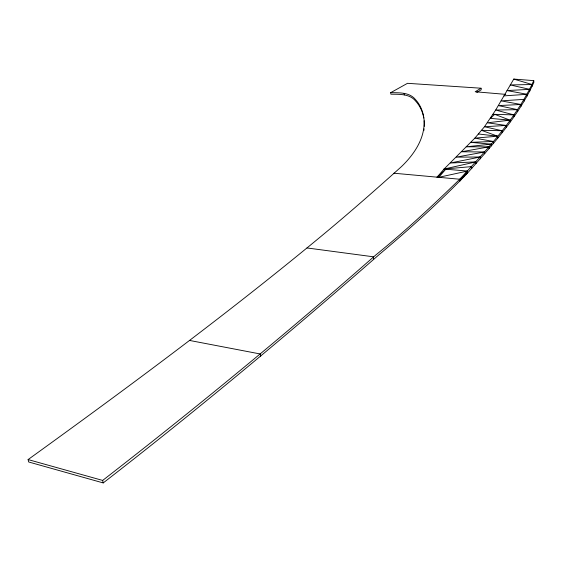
<?xml version="1.0" encoding="UTF-8"?>
<svg xmlns="http://www.w3.org/2000/svg" width="562" height="562" viewBox="0 0 562 562"><rect width="100%" height="100%" fill="white"/><g stroke="black" fill="none" stroke-linecap="round" stroke-linejoin="round"><path stroke-width="0.84" d="M424.12 120.774C424.879 138.709 413.913 154.634 401.514 166.563C373.913 191.333 346.037 215.801 317.404 239.37C223.894 316.525 126.366 388.637 28.1 459.576L28.669 461.978L103.211 482.92C197.585 409.733 289.339 333.189 379.174 254.558C409.895 228.734 439.87 201.856 467.668 172.885C492.431 144.926 518.403 116.664 533.9 82.263L533.752 80.626L513.773 79.08L495.677 110.047L484.486 126.731L474.841 138.14L444.071 169.043L437.088 177.163L438.402 176.061M424.289 126.38C424.675 116.875 422.202 106.857 415.627 99.72C409.635 92.133 399.322 92.814 390.688 92.667L390.885 94.191C399.526 94.339 409.839 93.678 415.817 101.286C420.032 105.93 422.68 111.831 423.811 117.978M463.713 177.107L463.734 176.047M423.846 130.567L424.064 128.874M28.1 459.576L102.663 480.426C195.955 408.026 287.21 332.957 375.838 254.937C405.167 231.27 432.747 205.488 459.765 179.236C487.437 148.972 516.436 118.273 533.752 80.626M437.088 177.163L445.807 169.19L438.753 177.318L467.465 171.066L467.668 172.885L459.765 179.236L393.948 173.222M476.815 92.442L481.213 89.787L481.044 88.22L407.499 83.316L390.688 92.667M481.044 88.22L475.185 91.754L505.737 94.381M459.765 179.236L459.976 181.076L467.465 171.066L444.071 169.043L475.824 161.898L476.021 163.697M480.341 158.8L480.152 157.009L450.394 162.994L475.824 161.898M484.725 153.77L484.535 151.986L456.253 157.142L480.152 157.009M489.123 148.628L488.94 146.858L461.5 151.768L484.535 151.986M491.314 145.916L491.132 144.146L466.207 146.808L488.94 146.858M444.071 169.043L471.581 166.605L471.778 168.417M503.995 95.877L527.093 94.297L527.247 95.962M506.214 127.167L506.039 125.438L484.486 126.731L501.887 130.721L502.063 132.463M529.889 91.002L529.734 89.344L507.001 90.573L527.093 94.297M521.143 106.169L520.981 104.483L498.361 105.586L517.546 109.667L517.714 111.367M493.492 143.219L493.31 141.455L470.703 142.334L491.132 144.146M532.221 86.169L532.066 84.525L510.205 84.939L529.734 89.344M517.546 109.667L495.677 110.047L513.9 114.901L514.068 116.608M501.887 130.721L481.472 130.314L497.651 136.208L497.827 137.957M493.05 114.29L513.9 114.901M478.276 133.967L497.651 136.208L474.841 138.14L493.31 141.455M306.971 247.947L373.301 256.785L373.582 258.808M506.039 125.438L487.359 122.797L510.05 120.163L510.226 121.877M520.981 104.483L501.128 100.879L524.17 99.355L524.332 101.027M189.492 340.432L260.325 353.99L260.712 356.224M513.773 79.08L532.066 84.525M102.663 480.426L103.211 482.92M404.162 93.369L404.352 94.908M494.686 114.332L490.443 118.371L510.05 120.163L494.686 114.332"/></g></svg>
